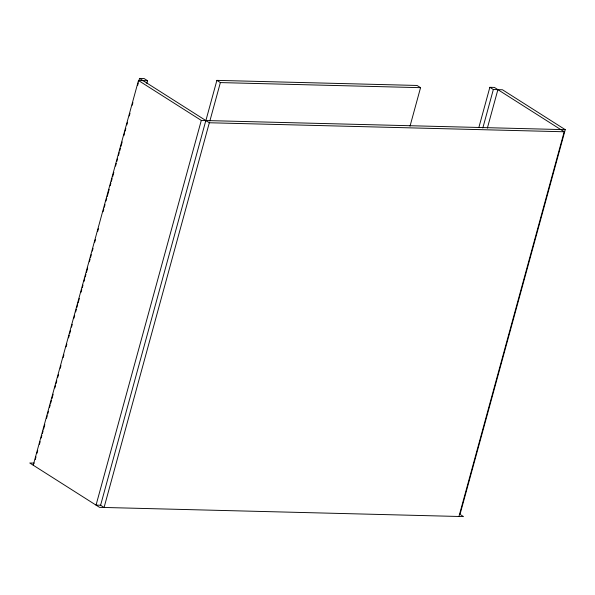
<?xml version="1.0" encoding="UTF-8"?>
<svg xmlns="http://www.w3.org/2000/svg" width="595" height="595" viewBox="0 0 595 595"><rect width="100%" height="100%" fill="white"/><g stroke="black" fill="none" stroke-linecap="round" stroke-linejoin="round"><path stroke-width="0.89" d="M33.238 465.216L138.486 80.511L147.582 80.742L146.846 83.426M35.276 459.533L36.012 456.856M36.994 453.271L37.723 450.586M39.441 444.324L40.17 441.646M41.152 438.061L41.888 435.384M42.379 433.591L43.108 430.906M43.599 429.114L44.826 424.644M46.536 418.382L47.273 415.697M47.764 413.912L48.493 411.227M49.474 407.642L50.211 404.964M50.701 403.172L51.43 400.487M51.921 398.702L53.148 394.225M54.859 387.962L55.595 385.277M56.086 383.492L56.815 380.807M57.797 377.23L58.533 374.545M60.244 368.283L60.98 365.598M63.182 357.543L63.918 354.858M66.119 346.811L66.848 344.126M68.566 337.863L69.303 335.178M69.786 333.386L70.522 330.701M71.504 327.124L72.233 324.439M73.951 318.176L74.687 315.491M75.662 311.914L76.398 309.229M76.889 307.444L77.618 304.759M78.109 302.967L79.336 298.497M81.046 292.234L81.783 289.549M82.274 287.757L83.002 285.079M83.984 281.495L84.721 278.81M85.211 277.025L85.94 274.34M86.431 272.547L87.658 268.077M89.369 261.815L90.105 259.13M90.596 257.338L91.325 254.66M92.307 251.075L93.043 248.398M94.754 242.135L95.49 239.45M97.692 231.395L98.428 228.711M103.076 211.716L103.813 209.031M104.296 207.238L105.032 204.554M106.014 200.976L106.743 198.291M107.234 196.506L109.197 189.344M110.172 185.766L110.908 183.082M111.399 181.297L112.128 178.612M112.619 176.819L113.846 172.349M115.556 166.087L116.293 163.402M116.784 161.609L117.513 158.925M118.494 155.347L119.231 152.662M119.721 150.877L120.45 148.192M120.941 146.4L122.168 141.93M123.879 135.667L124.615 132.983M125.106 131.19L125.835 128.505M126.817 124.928L127.553 122.243M129.264 115.98L130 113.303M132.202 105.248L132.938 102.563M137.586 85.561L138.323 82.883M138.806 81.091L139.542 78.406L144.094 78.525L147.582 80.742M138.486 80.511L201.296 120.421L96.048 505.125L100.6 505.244L104.088 507.461L209.328 122.756L139.542 78.406M100.6 505.244L205.84 120.54M205.625 121.529L216.885 80.37L417.058 85.457L420.553 87.673L410.029 126.147M209.849 121.06L220.373 82.586L216.885 80.37M478.841 127.568L489.856 87.309L494.4 87.42L564.186 131.77L458.946 516.475M482.82 127.999L493.344 89.525L489.856 87.309M487.365 128.111L497.889 89.644M493.344 89.525L502.44 89.756L565.25 129.665L460.009 514.378L463.498 516.594L99.536 507.349L29.75 462.999L34.302 463.118M220.373 82.586L420.553 87.673M201.296 120.421L565.25 129.665M209.328 122.756L564.186 131.77"/></g></svg>
